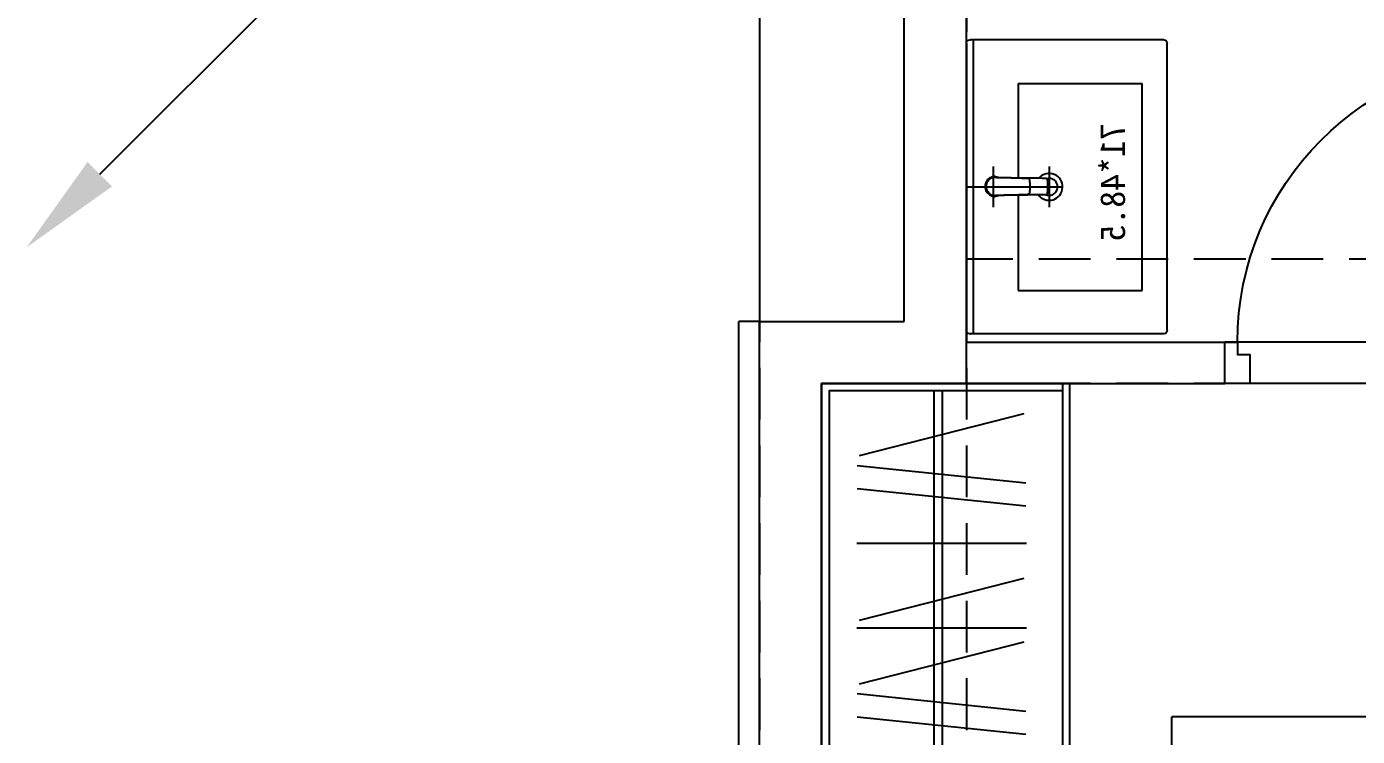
# Model space of a CAD drawing. Header units: millimetres. Extents: x 98197 to 106565, y 53890 to 60222.
# Drawn here: x 99012.5 to 99334.2, y 55305.3 to 55476.8 of the extents above; entities that cross this region are included whole.
import ezdxf

# ---------------------------------------------------------------- set-up
doc = ezdxf.new("R2010")
doc.units = ezdxf.units.MM
doc.header["$LTSCALE"] = 50
doc.header["$MEASUREMENT"] = 0
doc.linetypes.add('HIDDEN', pattern=[0.375, 0.25, -0.125])
doc.layers.get('0').update_dxf_attribs({"color": 8, "linetype": 'CONTINUOUS'})
for name, color, linetype in [('00', 7, 'HIDDEN'), ('36雨排水', 3, 'CONTINUOUS'), ('furniture', 55, 'CONTINUOUS'), ('wall', 8, 'CONTINUOUS')]:
    doc.layers.add(name, color=color, linetype=linetype)
doc.styles.get("Standard").update_dxf_attribs({"font": 'romand.shx', "bigfont": 'dayump.shx'})

# ---------------------------------------------------------------- blocks, each defined once
blk = doc.blocks.new('1111111')
at = {"layer": '36雨排水', "linetype": 'Continuous'}
blk.add_line((4513.91, 3441.34), (4704.12, 3631.56), dxfattribs=at)
blk.add_solid([(4516.86, 3438.4), (4510.96, 3444.29), (4496.23, 3423.67)], dxfattribs=at)
blk = doc.blocks.new('*U65', base_point=(71637.47, 1628.82))
for p, q in [((71602.97, 1702.82), (71602.97, 1633.82)), ((71605.97, 1633.82), (71605.97, 1702.82)), ((71599.97, 1623.82), (71599.97, 1633.82)), ((71599.97, 1633.82), (71602.97, 1633.82)), ((71602.97, 1633.82), (71605.97, 1633.82)), ((71605.97, 1633.82), (71674.97, 1633.82)), ((71674.97, 1623.82), (71674.97, 1633.82)), ((71599.97, 1623.82), (71674.97, 1623.82))]:
    blk.add_line(p, q)
for points in [[(71599.97, 1633.82), (71602.97, 1633.82), (71602.97, 1630.82), (71605.97, 1630.82), (71605.97, 1623.82), (71599.97, 1623.82)], [(71674.97, 1633.82), (71671.97, 1633.82), (71671.97, 1630.82), (71668.97, 1630.82), (71668.97, 1623.82), (71674.97, 1623.82)]]:
    blk.add_lwpolyline(points)
blk.add_arc((71602.97, 1633.82), 69, 0, 90)
blk = doc.blocks.new('A$C0C512B12')
at = {"layer": 'furniture'}
for p, q in [((-102.96, 70.62), (-92.77, 110.4)), ((-86.18, 70.11), (-90.42, 110.91)), ((-80.61, 70.11), (-84.84, 110.91)), ((-71.63, 70), (-71.63, 111.01)), ((-63.19, 70.62), (-53, 110.4)), ((-51.14, 70), (-51.14, 111.01)), ((-47.82, 70.62), (-37.62, 110.4)), ((-31.03, 70.11), (-35.27, 110.91)), ((-25.46, 70.11), (-29.7, 110.91)), ((-12.1, 92.31), (-108.5, 92.31)), ((-12.1, 90.31), (-108.5, 90.31))]:
    blk.add_line(p, q, dxfattribs=at)
for points in [[(-110.3, 61.31), (-110.3, 119.51), (-10.3, 119.51), (-10.3, 61.31)], [(-108.5, 61.31), (-108.5, 117.71), (-12.1, 117.71), (-12.1, 61.31)], [(-110.3, 61.31), (-40.3, 61.31)], [(-40.3, 59.51), (-110.3, 59.51), (-110.3, 61.31)], [(-40.3, 61.31), (-10.3, 61.31), (-10.3, 59.51), (-40.3, 59.51)]]:
    blk.add_lwpolyline(points, dxfattribs=at)
blk = doc.blocks.new('A$C10949')
at = {"layer": 'wall'}
for p in [(-810, 27.5), (-810, 512.5), (-805, 512.5)]:
    blk.add_line(p, (-810, 512.5), dxfattribs=at)

msp = doc.modelspace()

# ---------------------------------------------------------------- linework, layer by layer
for p, q in [((99189.654, 55625.566), (99189.654, 55405.566)), ((99224.654, 55405.566), (99224.654, 55600.566)), ((99239.654, 55390.566), (99239.654, 55600.566)), ((99239.654, 55472.766), (99239.654, 55403.366)), ((99246.154, 55442.958), (99246.154, 55433.174)), ((99259.654, 55442.958), (99259.654, 55433.174)), ((99244.84, 55439.815), (99244.678, 55439.622)), ((99244.976, 55439.949), (99244.84, 55439.815)), ((99245.054, 55439.735), (99244.92, 55439.589)), ((99245.122, 55440.072), (99244.976, 55439.949)), ((99245.161, 55439.836), (99245.054, 55439.735)), ((99245.276, 55440.182), (99245.122, 55440.072)), ((99245.275, 55439.929), (99245.161, 55439.836)), ((99245.393, 55440.013), (99245.275, 55439.929)), ((99245.438, 55440.279), (99245.276, 55440.182)), ((99245.515, 55440.089), (99245.393, 55440.013)), ((99245.604, 55440.362), (99245.438, 55440.279)), ((99245.637, 55440.153), (99245.515, 55440.089)), ((99245.774, 55440.431), (99245.604, 55440.362)), ((99245.761, 55440.209), (99245.637, 55440.153)), ((99245.888, 55440.258), (99245.761, 55440.209)), ((99245.945, 55440.486), (99245.774, 55440.431)), ((99245.945, 55440.486), (99245.774, 55440.431)), ((99246.018, 55440.297), (99245.888, 55440.258)), ((99246.117, 55440.527), (99245.945, 55440.486)), ((99246.117, 55440.527), (99245.945, 55440.486)), ((99246.115, 55440.321), (99246.018, 55440.297)), ((99246.212, 55440.34), (99246.115, 55440.321)), ((99246.287, 55440.555), (99246.117, 55440.527)), ((99246.31, 55440.354), (99246.212, 55440.34)), ((99246.455, 55440.57), (99246.287, 55440.555)), ((99246.409, 55440.365), (99246.31, 55440.354)), ((99246.587, 55440.374), (99246.409, 55440.365)), ((99246.538, 55440.37), (99246.438, 55440.364)), ((99246.479, 55440.366), (99246.438, 55440.364)), ((99246.496, 55440.572), (99246.455, 55440.57)), ((99246.496, 55440.572), (99246.717, 55440.57)), ((99246.575, 55440.372), (99246.538, 55440.37)), ((99246.617, 55440.373), (99246.575, 55440.372)), ((99246.611, 55440.374), (99246.587, 55440.374)), ((99246.617, 55440.373), (99246.595, 55440.372)), ((99246.611, 55440.374), (99246.643, 55440.373)), ((99246.617, 55440.373), (99246.627, 55440.373)), ((99246.627, 55440.373), (99246.617, 55440.373)), ((99246.718, 55440.374), (99246.621, 55440.372)), ((99246.667, 55440.373), (99246.621, 55440.372)), ((99246.65, 55440.373), (99246.627, 55440.373)), ((99246.667, 55440.373), (99246.635, 55440.373)), ((99246.667, 55440.373), (99246.635, 55440.373)), ((99246.669, 55440.373), (99246.635, 55440.373)), ((99246.681, 55440.374), (99246.654, 55440.373)), ((99246.692, 55440.374), (99246.66, 55440.373)), ((99246.672, 55440.373), (99246.66, 55440.373)), ((99246.718, 55440.374), (99246.667, 55440.373)), ((99246.718, 55440.374), (99246.669, 55440.373)), ((99246.669, 55440.373), (99246.677, 55440.373)), ((99246.737, 55440.373), (99246.669, 55440.373)), ((99246.681, 55440.374), (99246.686, 55440.374)), ((99246.692, 55440.374), (99246.737, 55440.373)), ((99246.717, 55440.57), (99247.039, 55440.53)), ((99246.717, 55440.57), (99247.039, 55440.53)), ((99246.718, 55440.374), (99246.793, 55440.373)), ((99246.722, 55440.373), (99246.786, 55440.373)), ((99246.722, 55440.373), (99246.826, 55440.372)), ((99246.779, 55440.373), (99246.826, 55440.372)), ((99246.779, 55440.373), (99246.793, 55440.373)), ((99246.786, 55440.373), (99246.826, 55440.372)), ((99246.826, 55440.372), (99246.933, 55440.37)), ((99246.933, 55440.37), (99247.044, 55440.367)), ((99246.957, 55440.369), (99248.412, 55440.329)), ((99246.957, 55440.369), (99248.593, 55440.324)), ((99247.039, 55440.53), (99247.367, 55440.442)), ((99247.082, 55440.366), (99247.246, 55440.361)), ((99247.246, 55440.361), (99247.43, 55440.356)), ((99247.367, 55440.442), (99247.578, 55440.352)), ((99247.43, 55440.356), (99247.551, 55440.353)), ((99247.551, 55440.353), (99247.676, 55440.35)), ((99247.676, 55440.35), (99247.807, 55440.346)), ((99247.807, 55440.346), (99247.942, 55440.342)), ((99247.942, 55440.342), (99248.088, 55440.338)), ((99248.088, 55440.338), (99248.24, 55440.334)), ((99248.24, 55440.334), (99248.412, 55440.329)), ((99248.563, 55440.325), (99248.815, 55440.321)), ((99248.563, 55440.325), (99248.815, 55440.321)), ((99248.593, 55440.324), (99248.72, 55440.321)), ((99248.72, 55440.321), (99249.226, 55440.307)), ((99248.815, 55440.321), (99249.119, 55440.317)), ((99249.119, 55440.317), (99249.691, 55440.309)), ((99249.226, 55440.307), (99250.413, 55440.274)), ((99249.691, 55440.309), (99250.478, 55440.298)), ((99250.413, 55440.274), (99251.205, 55440.253)), ((99250.478, 55440.298), (99251.221, 55440.289)), ((99251.205, 55440.253), (99251.601, 55440.242)), ((99251.221, 55440.289), (99251.716, 55440.282)), ((99251.601, 55440.242), (99252.232, 55440.224)), ((99251.716, 55440.282), (99252.688, 55440.27)), ((99252.232, 55440.224), (99252.548, 55440.215)), ((99252.548, 55440.215), (99253.02, 55440.202)), ((99252.688, 55440.27), (99254.466, 55440.247)), ((99253.02, 55440.202), (99253.255, 55440.195)), ((99253.255, 55440.195), (99253.489, 55440.188)), ((99253.489, 55440.188), (99253.721, 55440.181)), ((99253.721, 55440.181), (99253.952, 55440.174)), ((99253.952, 55440.174), (99254.181, 55440.166)), ((99254.181, 55440.166), (99254.406, 55440.159)), ((99254.406, 55440.159), (99254.449, 55440.157)), ((99254.449, 55440.157), (99254.554, 55440.145)), ((99254.466, 55440.247), (99255.191, 55440.238)), ((99254.554, 55440.145), (99254.607, 55440.131)), ((99254.607, 55440.131), (99254.681, 55440.095)), ((99254.681, 55440.095), (99254.692, 55440.088)), ((99254.692, 55440.088), (99254.756, 55440.038)), ((99254.756, 55440.038), (99254.807, 55439.978)), ((99254.807, 55439.978), (99254.844, 55439.907)), ((99254.844, 55439.907), (99254.862, 55439.856)), ((99254.862, 55439.856), (99254.881, 55439.749)), ((99254.881, 55439.749), (99254.924, 55439.356)), ((99255.191, 55440.238), (99255.563, 55440.233)), ((99255.563, 55440.233), (99255.841, 55440.23)), ((99255.841, 55440.23), (99256.117, 55440.227)), ((99256.117, 55440.227), (99256.344, 55440.224)), ((99256.344, 55440.224), (99256.566, 55440.221)), ((99256.566, 55440.221), (99256.762, 55440.219)), ((99256.762, 55440.219), (99256.954, 55440.217)), ((99256.954, 55440.217), (99257.141, 55440.216)), ((99257.141, 55440.216), (99257.322, 55440.214)), ((99257.322, 55440.214), (99257.482, 55440.213)), ((99257.482, 55440.213), (99257.636, 55440.211)), ((99257.636, 55440.211), (99257.676, 55440.211)), ((99257.676, 55440.211), (99257.975, 55440.205)), ((99257.975, 55440.205), (99258.219, 55440.201)), ((99258.219, 55440.201), (99258.463, 55440.197)), ((99258.463, 55440.197), (99258.707, 55440.192)), ((99258.707, 55440.192), (99258.736, 55440.192)), ((99258.736, 55440.192), (99258.827, 55440.185)), ((99258.827, 55440.185), (99258.859, 55440.183)), ((99258.859, 55440.183), (99258.913, 55440.173)), ((99258.913, 55440.173), (99258.989, 55440.142)), ((99258.989, 55440.142), (99259.067, 55440.084)), ((99259.067, 55440.084), (99259.079, 55440.071)), ((99259.079, 55440.071), (99259.129, 55440.003)), ((99259.129, 55440.003), (99259.164, 55439.922)), ((99259.164, 55439.922), (99259.18, 55439.863)), ((99259.18, 55439.863), (99259.198, 55439.742)), ((99259.198, 55439.742), (99259.239, 55439.351)), ((99239.654, 55438.066), (99262.904, 55438.066)), ((99244.213, 55438.491), (99244.191, 55438.172)), ((99244.191, 55438.172), (99244.213, 55437.853)), ((99244.28, 55438.818), (99244.213, 55438.491)), ((99244.213, 55437.853), (99244.28, 55437.525)), ((99244.387, 55439.121), (99244.28, 55438.818)), ((99244.28, 55437.525), (99244.387, 55437.222)), ((99244.537, 55439.414), (99244.387, 55439.121)), ((99244.387, 55437.222), (99244.537, 55436.929)), ((99244.416, 55438.336), (99244.41, 55438.172)), ((99244.41, 55438.172), (99244.416, 55438.007)), ((99244.431, 55438.472), (99244.416, 55438.336)), ((99244.416, 55438.007), (99244.431, 55437.871)), ((99244.453, 55438.608), (99244.431, 55438.472)), ((99244.431, 55437.871), (99244.453, 55437.735)), ((99244.485, 55438.743), (99244.453, 55438.608)), ((99244.453, 55437.735), (99244.485, 55437.6)), ((99244.525, 55438.877), (99244.485, 55438.743)), ((99244.485, 55437.6), (99244.525, 55437.467)), ((99244.573, 55439.007), (99244.525, 55438.877)), ((99244.525, 55437.467), (99244.573, 55437.336)), ((99244.678, 55439.622), (99244.537, 55439.414)), ((99244.537, 55436.929), (99244.678, 55436.721)), ((99244.629, 55439.135), (99244.573, 55439.007)), ((99244.573, 55437.336), (99244.629, 55437.208)), ((99244.694, 55439.259), (99244.629, 55439.135)), ((99244.629, 55437.208), (99244.694, 55437.084)), ((99244.678, 55436.721), (99244.897, 55436.46)), ((99244.8, 55439.429), (99244.694, 55439.259)), ((99244.694, 55437.084), (99244.8, 55436.914)), ((99244.92, 55439.589), (99244.8, 55439.429)), ((99244.8, 55436.914), (99244.92, 55436.755)), ((99244.92, 55436.755), (99245.054, 55436.608)), ((99245.054, 55436.608), (99245.161, 55436.507)), ((99245.161, 55436.507), (99245.275, 55436.414)), ((99254.881, 55436.594), (99254.862, 55436.487)), ((99254.924, 55436.987), (99254.881, 55436.594)), ((99254.924, 55439.356), (99254.953, 55438.962)), ((99254.953, 55437.381), (99254.924, 55436.987)), ((99254.953, 55438.962), (99254.97, 55438.567)), ((99254.97, 55437.776), (99254.953, 55437.381)), ((99254.97, 55438.567), (99254.976, 55438.172)), ((99254.97, 55438.567), (99254.976, 55438.172)), ((99254.976, 55438.172), (99254.97, 55437.776)), ((99254.976, 55438.172), (99254.97, 55437.776)), ((99259.198, 55436.601), (99259.18, 55436.48)), ((99259.239, 55436.992), (99259.198, 55436.601)), ((99259.239, 55439.351), (99259.268, 55438.958)), ((99259.268, 55437.385), (99259.239, 55436.992)), ((99259.268, 55438.958), (99259.286, 55438.565)), ((99259.286, 55437.778), (99259.268, 55437.385)), ((99259.286, 55438.565), (99259.291, 55438.172)), ((99259.291, 55438.172), (99259.286, 55437.778)), ((99244.897, 55436.46), (99245.122, 55436.271)), ((99245.122, 55436.271), (99245.276, 55436.161)), ((99245.275, 55436.414), (99245.393, 55436.33)), ((99245.276, 55436.161), (99245.438, 55436.064)), ((99245.393, 55436.33), (99245.515, 55436.255)), ((99245.438, 55436.064), (99245.604, 55435.981)), ((99245.515, 55436.255), (99245.637, 55436.19)), ((99245.604, 55435.981), (99245.774, 55435.912)), ((99245.637, 55436.19), (99245.761, 55436.134)), ((99245.761, 55436.134), (99245.888, 55436.086)), ((99245.774, 55435.912), (99245.945, 55435.857)), ((99245.774, 55435.912), (99245.945, 55435.857)), ((99245.888, 55436.086), (99246.018, 55436.046)), ((99245.945, 55435.857), (99246.117, 55435.816)), ((99245.945, 55435.857), (99246.117, 55435.816)), ((99246.018, 55436.046), (99246.115, 55436.023)), ((99246.115, 55436.023), (99246.212, 55436.003)), ((99246.117, 55435.816), (99246.287, 55435.789)), ((99246.212, 55436.003), (99246.31, 55435.989)), ((99246.287, 55435.789), (99246.455, 55435.774)), ((99246.31, 55435.989), (99246.409, 55435.978)), ((99246.409, 55435.978), (99246.587, 55435.97)), ((99246.438, 55435.979), (99246.538, 55435.973)), ((99246.438, 55435.979), (99246.479, 55435.977)), ((99246.455, 55435.774), (99246.496, 55435.772)), ((99246.717, 55435.774), (99246.496, 55435.772)), ((99246.538, 55435.973), (99246.575, 55435.971)), ((99246.575, 55435.971), (99246.617, 55435.97)), ((99246.587, 55435.97), (99246.611, 55435.969)), ((99246.595, 55435.971), (99246.617, 55435.97)), ((99246.643, 55435.97), (99246.611, 55435.969)), ((99246.617, 55435.97), (99246.627, 55435.97)), ((99246.627, 55435.97), (99246.617, 55435.97)), ((99246.621, 55435.971), (99246.718, 55435.97)), ((99246.621, 55435.971), (99246.667, 55435.97)), ((99246.627, 55435.97), (99246.65, 55435.97)), ((99246.635, 55435.97), (99246.669, 55435.97)), ((99246.635, 55435.97), (99246.667, 55435.97)), ((99246.635, 55435.97), (99246.667, 55435.97)), ((99246.654, 55435.97), (99246.681, 55435.97)), ((99246.66, 55435.97), (99246.692, 55435.97)), ((99246.66, 55435.97), (99246.672, 55435.97)), ((99246.667, 55435.97), (99246.718, 55435.97)), ((99246.669, 55435.97), (99246.718, 55435.97)), ((99246.669, 55435.97), (99246.737, 55435.97)), ((99246.677, 55435.97), (99246.669, 55435.97)), ((99246.686, 55435.97), (99246.681, 55435.97)), ((99246.737, 55435.97), (99246.692, 55435.97)), ((99247.039, 55435.813), (99246.717, 55435.774)), ((99246.793, 55435.97), (99246.718, 55435.97)), ((99246.826, 55435.971), (99246.722, 55435.97)), ((99246.786, 55435.97), (99246.722, 55435.97)), ((99246.826, 55435.971), (99246.779, 55435.97)), ((99246.793, 55435.97), (99246.779, 55435.97)), ((99246.826, 55435.971), (99246.786, 55435.97)), ((99246.83, 55435.964), (99246.789, 55435.96)), ((99246.933, 55435.973), (99246.826, 55435.971)), ((99246.883, 55435.968), (99246.83, 55435.964)), ((99246.945, 55435.972), (99246.883, 55435.968)), ((99247.044, 55435.976), (99246.933, 55435.973)), ((99247.044, 55435.976), (99246.934, 55435.973)), ((99246.993, 55435.975), (99246.945, 55435.972)), ((99248.593, 55436.019), (99246.957, 55435.974)), ((99248.412, 55436.014), (99246.957, 55435.974)), ((99247.367, 55435.901), (99247.039, 55435.813)), ((99247.246, 55435.982), (99247.082, 55435.977)), ((99247.43, 55435.987), (99247.246, 55435.982)), ((99247.579, 55435.991), (99247.367, 55435.901)), ((99247.551, 55435.99), (99247.43, 55435.987)), ((99247.676, 55435.994), (99247.551, 55435.99)), ((99247.807, 55435.997), (99247.676, 55435.994)), ((99247.942, 55436.001), (99247.807, 55435.997)), ((99248.088, 55436.005), (99247.942, 55436.001)), ((99248.24, 55436.009), (99248.088, 55436.005)), ((99248.412, 55436.014), (99248.24, 55436.009)), ((99248.815, 55436.022), (99248.563, 55436.018)), ((99248.815, 55436.022), (99248.563, 55436.018)), ((99248.72, 55436.023), (99248.593, 55436.019)), ((99249.226, 55436.036), (99248.72, 55436.023)), ((99249.119, 55436.027), (99248.815, 55436.022)), ((99249.691, 55436.035), (99249.119, 55436.027)), ((99250.413, 55436.069), (99249.226, 55436.036)), ((99250.478, 55436.045), (99249.691, 55436.035)), ((99251.205, 55436.091), (99250.413, 55436.069)), ((99251.221, 55436.054), (99250.478, 55436.045)), ((99251.601, 55436.102), (99251.205, 55436.091)), ((99251.716, 55436.061), (99251.221, 55436.054)), ((99252.232, 55436.119), (99251.601, 55436.102)), ((99252.688, 55436.073), (99251.716, 55436.061)), ((99252.548, 55436.128), (99252.232, 55436.119)), ((99253.02, 55436.141), (99252.548, 55436.128)), ((99254.466, 55436.096), (99252.688, 55436.073)), ((99253.255, 55436.148), (99253.02, 55436.141)), ((99253.489, 55436.155), (99253.255, 55436.148)), ((99253.721, 55436.162), (99253.489, 55436.155)), ((99253.952, 55436.17), (99253.721, 55436.162)), ((99254.181, 55436.177), (99253.952, 55436.17)), ((99254.406, 55436.184), (99254.181, 55436.177)), ((99254.449, 55436.186), (99254.406, 55436.184)), ((99254.554, 55436.199), (99254.449, 55436.186)), ((99255.191, 55436.105), (99254.466, 55436.096)), ((99254.607, 55436.213), (99254.554, 55436.199)), ((99254.681, 55436.248), (99254.607, 55436.213)), ((99254.692, 55436.255), (99254.681, 55436.248)), ((99254.756, 55436.305), (99254.692, 55436.255)), ((99254.807, 55436.366), (99254.756, 55436.305)), ((99254.844, 55436.436), (99254.807, 55436.366)), ((99254.862, 55436.487), (99254.844, 55436.436)), ((99255.563, 55436.11), (99255.191, 55436.105)), ((99255.841, 55436.113), (99255.563, 55436.11)), ((99256.117, 55436.117), (99255.841, 55436.113)), ((99256.344, 55436.119), (99256.117, 55436.117)), ((99256.566, 55436.122), (99256.344, 55436.119)), ((99256.762, 55436.124), (99256.566, 55436.122)), ((99256.954, 55436.126), (99256.762, 55436.124)), ((99257.141, 55436.128), (99256.954, 55436.126)), ((99257.322, 55436.129), (99257.141, 55436.128)), ((99257.482, 55436.131), (99257.322, 55436.129)), ((99257.636, 55436.132), (99257.482, 55436.131)), ((99257.676, 55436.133), (99257.636, 55436.132)), ((99257.975, 55436.138), (99257.676, 55436.133)), ((99258.219, 55436.142), (99257.975, 55436.138)), ((99258.463, 55436.147), (99258.219, 55436.142)), ((99258.707, 55436.151), (99258.463, 55436.147)), ((99258.736, 55436.151), (99258.707, 55436.151)), ((99258.827, 55436.158), (99258.736, 55436.151)), ((99258.859, 55436.161), (99258.827, 55436.158)), ((99258.913, 55436.171), (99258.859, 55436.161)), ((99258.989, 55436.201), (99258.913, 55436.171)), ((99259.067, 55436.259), (99258.989, 55436.201)), ((99259.079, 55436.272), (99259.067, 55436.259)), ((99259.129, 55436.34), (99259.079, 55436.272)), ((99259.164, 55436.421), (99259.129, 55436.34)), ((99259.18, 55436.48), (99259.164, 55436.421)), ((99189.654, 54985.566), (99189.654, 55405.566)), ((99189.654, 55405.566), (99224.654, 55405.566)), ((99239.654, 55400.566), (99302.154, 55400.566)), ((99204.654, 55000.566), (99204.654, 55390.566)), ((99204.654, 55390.566), (99239.654, 55390.566)), ((99239.654, 55390.566), (99302.154, 55390.566))]:
    msp.add_line(p, q)
at = {"ltscale": 0.1}
for p, q in [((99240.454, 55473.566), (99240.654, 55473.566)), ((99287.354, 55473.566), (99240.654, 55473.566)), ((99241.254, 55473.566), (99241.254, 55402.566)), ((99288.154, 55403.366), (99288.154, 55472.766)), ((99252.154, 55463.066), (99252.154, 55440.226)), ((99252.154, 55463.066), (99282.154, 55463.066)), ((99282.154, 55413.066), (99282.154, 55463.066)), ((99252.154, 55436.117), (99252.154, 55413.066)), ((99252.154, 55413.066), (99282.154, 55413.066)), ((99240.654, 55402.566), (99240.454, 55402.566)), ((99240.454, 55402.566), (99240.654, 55402.566)), ((99287.354, 55402.566), (99240.654, 55402.566))]:
    msp.add_line(p, q, dxfattribs=at)
at = {"ltscale": 0.1, "extrusion": (0, 0, -1)}
for centre, start, end in [((-99240.454, 55472.766), 0, 90), ((-99287.354, 55472.766), 90, 180), ((-99240.454, 55403.366), 270, 0), ((-99287.354, 55403.366), 180, 270)]:
    msp.add_arc(centre, 0.8, start, end, dxfattribs=at)
for radius, start, end in [(3.25, 216.64528, 138.61771), (2.05, 247.99754, 105.64608)]:
    msp.add_arc((99259.654, 55438.066), radius, start, end)
at = {"layer": '00'}
for p, q in [((99189.654, 55600.566), (99189.654, 55000.566)), ((99239.654, 55600.566), (99239.654, 55000.566)), ((99757.154, 55420.566), (99239.654, 55420.566)), ((99757.154, 55390.566), (99239.654, 55390.566))]:
    msp.add_line(p, q, dxfattribs=at)
at = {"layer": '36雨排水', "color": 1}
for p in [(99289.32, 55036.181), (100103.32, 55310.005)]:
    msp.add_line(p, (99289.32, 55310.005), dxfattribs=at)

# ---------------------------------------------------------------- block references
msp.add_blockref('A$C10949', (99994.654, 54893.066))
at = {"xscale": -1}
msp.add_blockref('*U65', (99339.654, 55395.566), dxfattribs=at)
at = {"xscale": -1, "rotation": 90}
msp.add_blockref('A$C0C512B12', (99324.162, 55280.267), dxfattribs=at)
at = {"layer": '36雨排水', "linetype": 'Continuous'}
msp.add_blockref('1111111', (94516.291, 51999.768), dxfattribs=at)

# ---------------------------------------------------------------- texts
at = {"lineweight": 40, "extrusion": (0, 0, -1), "insert": (99275.028, 55439.147), "char_height": 6, "width": 43.84929, "attachment_point": 5, "text_direction": (0.002094, -0.999998, 0)}
msp.add_mtext('{\\fDFKai-SB|b0|i0|c136|p65;\\C5;71*48.5}', dxfattribs=at)

doc.saveas('drawing.dxf')
